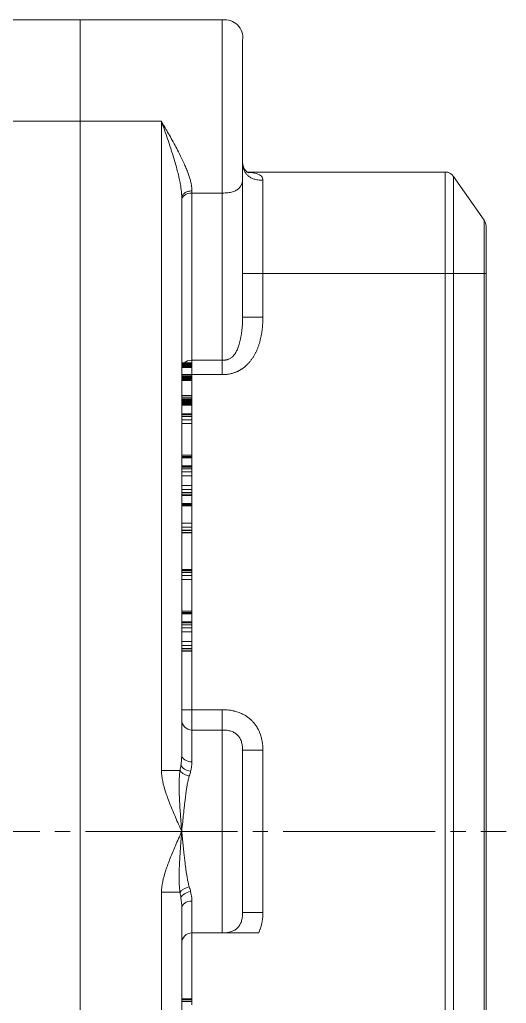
# Model space of a CAD drawing. Header units: millimetres. Extents: x -337 to 383, y -252 to 375.
# Drawn here: x 166 to 214, y -16.9 to 80 of the extents above; entities that cross this region are included whole.
import ezdxf

# ---------------------------------------------------------------- set-up
doc = ezdxf.new("R2010")
doc.units = ezdxf.units.MM
doc.linetypes.add('K5LT_AXLED', pattern=[19.5, 15, -1.5, 1.5, -1.5])
doc.linetypes.add('K5LT_THIN', pattern=[0])

# ---------------------------------------------------------------- blocks, each defined once
blk = doc.blocks.new('U3')
at = {"color": 7, "linetype": 'K5LT_THIN', "lineweight": 18}
for p, q in [((158.005, 80), (172.005, 80)), ((172.005, 80), (180.005, 80)), ((172.005, 80), (172.005, 70)), ((172.005, 80), (172.005, 70)), ((180.005, 80), (186.005, 80)), ((186.005, 80), (186.005, 62.929)), ((188.005, 78), (188.005, 75.657)), ((188.005, 78), (188.005, 66.033)), ((188.005, 65.6), (188.005, 74.4)), ((164.074, 70), (172.005, 70)), ((172.005, 70), (172.005, -70)), ((172.005, 70), (180.005, 70)), ((172.005, 70), (172.005, -70)), ((180.005, 6), (180.005, 70)), ((188.005, 66.033), (188.005, 64.343)), ((188.451, 65), (207.984, 65)), ((207.984, 55), (207.984, 65)), ((188.005, 64.343), (188.005, 50.686)), ((188.005, 58), (188.005, 64.343)), ((190.005, 55), (190.005, 64.194)), ((211.824, 60.258), (208.803, 64.574)), ((208.803, 55), (208.803, 64.574)), ((183.005, 63.137), (183.005, 62.929)), ((182.005, 7.55), (182.005, 62.45)), ((183.005, 62.929), (186.005, 62.929)), ((183.005, 62.929), (183.005, 46.444)), ((186.005, 62.929), (186.005, 46.444)), ((211.824, 55), (211.824, 60.258)), ((212.005, 55), (212.005, 59.685)), ((188.005, 55), (190.005, 55)), ((190.005, 55), (207.984, 55)), ((190.005, 55), (190.005, 50.686)), ((207.984, 55), (207.984, -55)), ((207.984, 55), (208.803, 55)), ((211.824, 55), (208.803, 55)), ((208.803, 55), (208.803, -55)), ((212.005, 55), (211.824, 55)), ((211.824, 55), (211.824, -55)), ((212.005, 55), (212.005, -55)), ((188.005, 50.686), (190.005, 50.686)), ((182.005, 46.198), (183.005, 46.198)), ((182.005, 46.195), (183.005, 46.195)), ((182.005, 46.171), (183.005, 46.171)), ((182.005, 46.127), (183.005, 46.127)), ((182.005, 46.052), (183.005, 46.052)), ((182.005, 45.961), (183.005, 45.961)), ((182.005, 45.959), (183.005, 45.959)), ((182.005, 45.871), (183.005, 45.871)), ((182.005, 45.791), (183.005, 45.791)), ((182.005, 45.737), (183.005, 45.737)), ((182.005, 45.719), (183.005, 45.719)), ((183.005, 46.444), (186.005, 46.444)), ((183.005, 46.198), (183.005, 46.444)), ((183.005, 46.198), (183.005, 46.195)), ((183.005, 46.195), (183.005, 46.171)), ((183.005, 46.171), (183.005, 46.127)), ((183.005, 46.127), (183.005, 46.052)), ((183.005, 46.052), (183.005, 45.961)), ((183.005, 45.961), (183.005, 45.959)), ((183.005, 45.959), (183.005, 45.871)), ((183.005, 45.871), (183.005, 45.791)), ((183.005, 45.791), (183.005, 45.737)), ((183.005, 45.737), (183.005, 45.719)), ((183.005, 45.029), (183.005, 45.719)), ((186.005, 46.444), (186.005, 45.029)), ((182.005, 45.029), (183.005, 45.029)), ((182.005, 44.917), (183.005, 44.917)), ((182.005, 44.909), (183.005, 44.909)), ((182.005, 44.84), (183.005, 44.84)), ((182.005, 44.758), (183.005, 44.758)), ((182.005, 44.676), (183.005, 44.676)), ((182.005, 44.674), (183.005, 44.674)), ((183.005, 45.029), (186.005, 45.029)), ((183.005, 45.029), (183.005, 44.917)), ((183.005, 44.917), (183.005, 44.909)), ((183.005, 44.909), (183.005, 44.84)), ((183.005, 44.84), (183.005, 44.758)), ((183.005, 44.758), (183.005, 44.676)), ((183.005, 44.676), (183.005, 44.674)), ((183.005, 44.674), (183.005, 44.587)), ((182.005, 44.587), (183.005, 44.587)), ((182.005, 44.508), (183.005, 44.508)), ((182.005, 44.453), (183.005, 44.453)), ((182.005, 44.435), (183.005, 44.435)), ((183.005, 44.587), (183.005, 44.508)), ((183.005, 44.508), (183.005, 44.453)), ((183.005, 44.453), (183.005, 44.435)), ((183.005, 44.435), (183.005, 42.985)), ((182.005, 42.985), (183.005, 42.985)), ((182.005, 42.795), (183.005, 42.795)), ((183.005, 42.985), (183.005, 42.795)), ((183.005, 42.795), (183.005, 42.642)), ((182.005, 42.642), (183.005, 42.642)), ((182.005, 42.584), (183.005, 42.584)), ((182.005, 42.523), (183.005, 42.523)), ((182.005, 42.501), (183.005, 42.501)), ((182.005, 42.493), (183.005, 42.493)), ((182.005, 42.424), (183.005, 42.424)), ((182.005, 42.343), (183.005, 42.343)), ((182.005, 42.261), (183.005, 42.261)), ((182.005, 42.258), (183.005, 42.258)), ((182.005, 42.171), (183.005, 42.171)), ((182.005, 42.092), (183.005, 42.092)), ((182.005, 42.038), (183.005, 42.038)), ((182.005, 42.02), (183.005, 42.02)), ((183.005, 42.642), (183.005, 42.584)), ((183.005, 42.584), (183.005, 42.523)), ((183.005, 42.523), (183.005, 42.501)), ((183.005, 42.501), (183.005, 42.493)), ((183.005, 42.493), (183.005, 42.424)), ((183.005, 42.424), (183.005, 42.343)), ((183.005, 42.343), (183.005, 42.261)), ((183.005, 42.261), (183.005, 42.258)), ((183.005, 42.258), (183.005, 42.171)), ((183.005, 42.171), (183.005, 42.092)), ((183.005, 42.092), (183.005, 42.038)), ((183.005, 42.038), (183.005, 42.02)), ((183.005, 42.02), (183.005, 41.178)), ((182.005, 41.178), (183.005, 41.178)), ((182.005, 41.175), (183.005, 41.175)), ((182.005, 41.163), (183.005, 41.163)), ((182.005, 41.073), (183.005, 41.073)), ((182.005, 40.896), (183.005, 40.896)), ((183.005, 41.178), (183.005, 41.175)), ((183.005, 41.175), (183.005, 41.163)), ((183.005, 41.163), (183.005, 41.073)), ((183.005, 41.073), (183.005, 40.896)), ((183.005, 40.896), (183.005, 40.589)), ((182.005, 40.589), (183.005, 40.589)), ((182.005, 40.213), (183.005, 40.213)), ((183.005, 40.589), (183.005, 40.213)), ((183.005, 40.213), (183.005, 37.075)), ((182.005, 37.075), (183.005, 37.075)), ((182.005, 36.958), (183.005, 36.958)), ((182.005, 36.89), (183.005, 36.89)), ((182.005, 36.875), (183.005, 36.875)), ((182.005, 36.846), (183.005, 36.846)), ((183.005, 37.075), (183.005, 36.958)), ((183.005, 36.958), (183.005, 36.89)), ((183.005, 36.89), (183.005, 36.875)), ((183.005, 36.875), (183.005, 36.846)), ((183.005, 36.846), (183.005, 36.834)), ((182.005, 36.834), (183.005, 36.834)), ((182.005, 36.027), (183.005, 36.027)), ((182.005, 36.023), (183.005, 36.023)), ((182.005, 36.012), (183.005, 36.012)), ((182.005, 35.922), (183.005, 35.922)), ((183.005, 36.834), (183.005, 36.027)), ((183.005, 36.027), (183.005, 36.023)), ((183.005, 36.023), (183.005, 36.012)), ((183.005, 36.012), (183.005, 35.922)), ((183.005, 35.922), (183.005, 35.744)), ((182.005, 35.744), (183.005, 35.744)), ((182.005, 35.437), (183.005, 35.437)), ((182.005, 35.061), (183.005, 35.061)), ((183.005, 35.744), (183.005, 35.437)), ((183.005, 35.437), (183.005, 35.061)), ((183.005, 35.061), (183.005, 34.095)), ((182.005, 34.095), (183.005, 34.095)), ((183.005, 34.095), (183.005, 33.71)), ((182.005, 33.71), (183.005, 33.71)), ((182.005, 33.405), (183.005, 33.405)), ((182.005, 33.375), (183.005, 33.375)), ((182.005, 33.189), (183.005, 33.189)), ((182.005, 33.13), (183.005, 33.13)), ((183.005, 33.71), (183.005, 33.405)), ((183.005, 33.405), (183.005, 33.375)), ((183.005, 33.375), (183.005, 33.189)), ((183.005, 33.189), (183.005, 33.13)), ((183.005, 33.13), (183.005, 32.324)), ((182.005, 32.324), (183.005, 32.324)), ((182.005, 32.323), (183.005, 32.323)), ((182.005, 32.303), (183.005, 32.303)), ((182.005, 32.246), (183.005, 32.246)), ((182.005, 32.163), (183.005, 32.163)), ((182.005, 32.082), (183.005, 32.082)), ((183.005, 32.324), (183.005, 32.323)), ((183.005, 32.323), (183.005, 32.303)), ((183.005, 32.303), (183.005, 32.246)), ((183.005, 32.246), (183.005, 32.163)), ((183.005, 32.163), (183.005, 32.082)), ((183.005, 32.082), (183.005, 30.392)), ((182.005, 30.392), (183.005, 30.392)), ((183.005, 30.392), (183.005, 30.006)), ((182.005, 30.006), (183.005, 30.006)), ((182.005, 29.701), (183.005, 29.701)), ((182.005, 29.671), (183.005, 29.671)), ((182.005, 29.484), (183.005, 29.484)), ((182.005, 29.426), (183.005, 29.426)), ((183.005, 30.006), (183.005, 29.701)), ((183.005, 29.701), (183.005, 29.671)), ((183.005, 29.671), (183.005, 29.484)), ((183.005, 29.484), (183.005, 29.426)), ((183.005, 29.426), (183.005, 25.806)), ((182.005, 25.806), (183.005, 25.806)), ((182.005, 25.802), (183.005, 25.802)), ((182.005, 25.791), (183.005, 25.791)), ((182.005, 25.701), (183.005, 25.701)), ((182.005, 25.524), (183.005, 25.524)), ((182.005, 25.216), (183.005, 25.216)), ((183.005, 25.806), (183.005, 25.802)), ((183.005, 25.802), (183.005, 25.791)), ((183.005, 25.791), (183.005, 25.701)), ((183.005, 25.701), (183.005, 25.524)), ((183.005, 25.524), (183.005, 25.216)), ((183.005, 25.216), (183.005, 24.841)), ((182.005, 24.841), (183.005, 24.841)), ((183.005, 24.841), (183.005, 21.703)), ((182.005, 21.703), (183.005, 21.703)), ((182.005, 21.586), (183.005, 21.586)), ((182.005, 21.518), (183.005, 21.518)), ((182.005, 21.502), (183.005, 21.502)), ((182.005, 21.474), (183.005, 21.474)), ((182.005, 21.462), (183.005, 21.462)), ((183.005, 21.703), (183.005, 21.586)), ((183.005, 21.586), (183.005, 21.518)), ((183.005, 21.518), (183.005, 21.502)), ((183.005, 21.502), (183.005, 21.474)), ((183.005, 21.474), (183.005, 21.462)), ((183.005, 21.462), (183.005, 20.655)), ((182.005, 20.655), (183.005, 20.655)), ((182.005, 20.651), (183.005, 20.651)), ((182.005, 20.64), (183.005, 20.64)), ((182.005, 20.55), (183.005, 20.55)), ((182.005, 20.372), (183.005, 20.372)), ((183.005, 20.655), (183.005, 20.651)), ((183.005, 20.651), (183.005, 20.64)), ((183.005, 20.64), (183.005, 20.55)), ((183.005, 20.55), (183.005, 20.372)), ((183.005, 20.372), (183.005, 20.065)), ((182.005, 20.065), (183.005, 20.065)), ((182.005, 19.689), (183.005, 19.689)), ((183.005, 20.065), (183.005, 19.689)), ((183.005, 19.689), (183.005, 18.723)), ((182.005, 18.723), (183.005, 18.723)), ((183.005, 18.723), (183.005, 18.338)), ((182.005, 18.338), (183.005, 18.338)), ((182.005, 18.033), (183.005, 18.033)), ((182.005, 18.003), (183.005, 18.003)), ((182.005, 17.816), (183.005, 17.816)), ((182.005, 17.757), (183.005, 17.757)), ((183.005, 18.338), (183.005, 18.033)), ((183.005, 18.033), (183.005, 18.003)), ((183.005, 18.003), (183.005, 17.816)), ((183.005, 17.816), (183.005, 17.757)), ((183.005, 17.757), (183.005, 12)), ((182.005, 12), (183.005, 12)), ((183.005, 12), (186.005, 12)), ((183.005, 10), (183.005, 12)), ((186.005, 12), (186.005, 10)), ((183.005, 10), (186.005, 10)), ((183.005, 10), (183.005, 6.863)), ((186.005, 10), (186.005, -10)), ((188.005, 8), (188.005, 8.05)), ((190.005, 8), (188.005, 8)), ((188.005, 8), (188.005, -8)), ((190.005, 8), (190.005, -8)), ((180.005, 6), (181.835, 6)), ((188.005, -4.4), (188.005, 4.4)), ((180.005, -6), (181.835, -6)), ((180.005, -70), (180.005, -6)), ((182.005, -62.45), (182.005, -7.55)), ((183.005, -6.863), (183.005, -10)), ((188.005, -8), (190.005, -8)), ((183.005, -10), (186.005, -10)), ((183.005, -10), (183.005, -16.489)), ((186.005, -10), (186.055, -10)), ((186.005, -10), (189.575, -10)), ((182.005, -16.489), (183.005, -16.489)), ((182.005, -16.493), (183.005, -16.493)), ((182.005, -16.504), (183.005, -16.504)), ((182.005, -16.594), (183.005, -16.594)), ((182.005, -16.772), (183.005, -16.772)), ((183.005, -16.489), (183.005, -16.493)), ((183.005, -16.493), (183.005, -16.504)), ((183.005, -16.504), (183.005, -16.594)), ((183.005, -16.594), (183.005, -16.772)), ((183.005, -16.772), (183.005, -17.079))]:
    blk.add_line(p, q, dxfattribs=at)
at = {"color": 30, "linetype": 'K5LT_AXLED', "lineweight": 18, "true_color": 0xff8000}
blk.add_line((114.005, 0), (214.005, 0), dxfattribs=at)
at = {"color": 7, "linetype": 'K5LT_THIN', "lineweight": 18}
for centre, radius, start, end in [((180.005, 78), 2, 88.27387, 90), ((186.255, 78.25), 1.768, 351.8699, 98.1301), ((186.255, 78.25), 1.768, 351.8699, 98.1301), ((207.984, 64), 1, 35, 90), ((211.005, 59.685), 1, 0, 35), ((183.005, 11), 1, 180, 270), ((183.005, 11), 1, 180.00003, 269.99953), ((183.005, -11), 1, 90, 180)]:
    blk.add_arc(centre, radius, start, end, dxfattribs=at)
for centre, major_axis, ratio, start_param, end_param in [((183.005, 62.222), (-1, 0), 0.707107, 4.712389, 6.283185), ((183.005, 45.737), (-1, 0), 0.707107, 4.712389, 5.573026), ((183.005, 7.55), (-1, 0), 0.686349, 0, 1.570796), ((182.881, 6.528), (-0.977, 0.214), 0.584486, 0.358174, 1.697983), ((182.881, -6.528), (-0.977, -0.214), 0.584486, 4.585203, 5.925011), ((183.005, -7.55), (-1, 0), 0.686349, 4.712389, 6.283185)]:
    blk.add_ellipse(centre, major_axis=major_axis, ratio=ratio, start_param=start_param, end_param=end_param, dxfattribs=at)
for points, knots in [([(180.065, 79.999), (180.065, 79.999), (180.065, 79.999), (180.064, 79.999), (180.064, 79.999), (180.062, 79.999), (180.062, 79.999), (180.061, 79.999), (180.061, 79.999), (180.06, 79.999), (180.059, 79.999), (180.057, 79.999), (180.056, 79.999), (180.053, 79.999), (180.051, 79.999), (180.045, 80), (180.041, 80), (180.035, 80), (180.033, 80), (180.03, 80), (180.028, 80), (180.026, 80), (180.026, 80), (180.025, 80), (180.025, 80), (180.025, 80), (180.024, 80), (180.024, 80), (180.023, 80), (180.022, 80), (180.021, 80), (180.018, 80), (180.016, 80), (180.013, 80), (180.011, 80), (180.008, 80), (180.007, 80), (180.006, 80)], [233.946028, 233.946028, 233.946028, 233.946028, 235.542822, 235.542822, 276.436919, 276.436919, 289.101872, 289.101872, 314.431777, 314.431777, 347.81821, 347.81821, 391.134383, 391.134383, 477.766729, 477.766729, 638.366358, 638.366358, 695.631363, 695.631363, 752.896369, 752.896369, 759.002944, 759.002944, 764.726144, 764.726144, 772.755173, 772.755173, 788.81323, 788.81323, 813.92912, 813.92912, 868.847068, 868.847068, 923.765017, 923.765017, 955, 955, 955, 955]), ([(183.005, 63.137), (183.005, 63.247), (182.992, 63.471), (182.94, 63.813), (182.858, 64.173), (182.747, 64.556), (182.601, 64.975), (182.422, 65.425), (182.207, 65.916), (181.956, 66.446), (181.665, 67.02), (181.336, 67.642), (180.981, 68.287), (180.626, 68.916), (180.302, 69.483), (180.099, 69.837), (180.005, 70)], [0, 0, 0, 0, 0.916523, 1.82743, 2.720662, 3.723005, 4.76464, 5.890658, 7.092165, 8.397024, 9.784847, 11.289585, 12.914251, 14.448592, 15.824757, 17, 17, 17, 17]), ([(182.005, 62.45), (182.005, 62.592), (181.994, 62.875), (181.949, 63.306), (181.881, 63.752), (181.79, 64.226), (181.671, 64.749), (181.525, 65.319), (181.35, 65.942), (181.144, 66.622), (180.895, 67.399), (180.611, 68.248), (180.306, 69.136), (180.104, 69.717), (180.005, 70)], [0, 0, 0, 0, 0.942323, 1.853952, 2.732226, 3.714265, 4.75354, 5.882322, 7.112637, 8.438365, 9.867037, 11.642274, 13.365643, 15, 15, 15, 15]), ([(190.005, 64.194), (189.917, 64.194), (189.752, 64.199), (189.522, 64.222), (189.319, 64.257), (189.134, 64.305), (188.963, 64.365), (188.808, 64.438), (188.671, 64.52), (188.55, 64.611), (188.444, 64.71), (188.349, 64.82), (188.262, 64.945), (188.186, 65.087), (188.121, 65.244), (188.071, 65.415), (188.034, 65.601), (188.01, 65.809), (188.005, 65.956), (188.005, 66.033)], [0, 0, 0, 0, 1.633444, 3.049737, 4.27033, 5.450671, 6.59076, 7.656752, 8.664638, 9.614418, 10.521587, 11.449117, 12.440734, 13.499548, 14.630661, 15.813945, 17.04199, 18.445209, 20, 20, 20, 20]), ([(188.005, 66.033), (188.009, 65.962), (188.009, 65.892), (188.026, 65.747), (188.038, 65.678), (188.074, 65.541), (188.097, 65.473), (188.153, 65.347), (188.186, 65.288), (188.26, 65.18), (188.3, 65.133), (188.379, 65.055), (188.415, 65.03), (188.455, 64.997), (188.458, 64.995), (188.5, 64.967), (188.534, 64.949), (188.583, 64.927), (188.595, 64.923), (188.599, 64.922)], [0.006185, 0.006185, 0.006185, 0.006185, 6.188261, 6.188261, 12.147919, 12.147919, 17.819831, 17.819831, 23.252324, 23.252324, 28.499216, 28.499216, 33.202669, 33.202669, 33.677126, 33.677126, 38.945815, 38.945815, 44, 44, 44, 44]), ([(188.562, 64.93), (188.574, 64.928), (188.584, 64.926), (188.597, 64.922), (188.6, 64.921), (188.6, 64.922)], [126.029867, 126.029867, 126.029867, 126.029867, 132.708298, 132.708298, 140, 140, 140, 140]), ([(183.005, 63.137), (182.937, 63.137), (182.81, 63.128), (182.636, 63.092), (182.486, 63.04), (182.353, 62.975), (182.236, 62.893), (182.139, 62.799), (182.067, 62.697), (182.017, 62.58), (182.005, 62.496), (182.005, 62.45)], [0, 0, 0, 0, 1.560346, 2.921663, 4.1377, 5.386016, 6.67166, 7.939681, 9.212882, 10.460237, 12, 12, 12, 12]), ([(190.005, 50.686), (190.005, 50.666), (190.005, 50.644), (190.004, 50.446), (189.999, 50.268), (189.98, 49.91), (189.966, 49.73), (189.926, 49.368), (189.901, 49.185), (189.837, 48.818), (189.798, 48.633), (189.726, 48.348), (189.699, 48.246), (189.638, 48.044), (189.605, 47.942), (189.536, 47.749), (189.501, 47.656), (189.425, 47.472), (189.384, 47.38), (189.301, 47.206), (189.259, 47.123), (189.193, 47.001), (189.17, 46.96), (189.122, 46.877), (189.097, 46.836), (189.05, 46.76), (189.027, 46.724), (188.98, 46.652), (188.955, 46.616), (188.905, 46.545), (188.879, 46.509), (188.826, 46.437), (188.798, 46.401), (188.745, 46.335), (188.72, 46.304), (188.668, 46.243), (188.641, 46.212), (188.588, 46.153), (188.561, 46.123), (188.505, 46.065), (188.476, 46.036), (188.432, 45.993), (188.418, 45.979), (188.39, 45.952), (188.375, 45.939), (188.336, 45.903), (188.31, 45.88), (188.282, 45.855), (188.279, 45.852), (188.247, 45.825), (188.218, 45.801), (188.16, 45.754), (188.131, 45.731), (188.071, 45.686), (188.041, 45.664), (187.98, 45.621), (187.95, 45.6), (187.89, 45.561), (187.861, 45.542), (187.802, 45.506), (187.772, 45.488), (187.712, 45.454), (187.682, 45.437), (187.621, 45.405), (187.591, 45.389), (187.533, 45.361), (187.505, 45.347), (187.449, 45.322), (187.421, 45.31), (187.353, 45.281), (187.313, 45.265), (187.234, 45.235), (187.194, 45.221), (187.09, 45.186), (187.025, 45.167), (186.898, 45.133), (186.835, 45.118), (186.712, 45.093), (186.651, 45.082), (186.539, 45.065), (186.487, 45.058), (186.381, 45.046), (186.326, 45.042), (186.227, 45.035), (186.183, 45.033), (186.116, 45.031), (186.094, 45.03), (186.05, 45.03), (186.025, 45.03), (186.005, 45.029)], [1.97251, 1.97251, 1.97251, 1.97251, 2.210403, 2.210403, 4.197103, 4.197103, 6.192687, 6.192687, 8.203428, 8.203428, 10.237506, 10.237506, 11.359471, 11.359471, 12.487881, 12.487881, 13.522439, 13.522439, 14.568795, 14.568795, 15.515953, 15.515953, 15.995941, 15.995941, 16.481102, 16.481102, 16.908852, 16.908852, 17.342, 17.342, 17.781571, 17.781571, 18.228505, 18.228505, 18.617438, 18.617438, 19.013745, 19.013745, 19.399039, 19.399039, 19.793414, 19.793414, 19.983015, 19.983015, 20.169146, 20.169146, 20.491138, 20.491138, 20.531703, 20.531703, 20.888325, 20.888325, 21.233829, 21.233829, 21.583221, 21.583221, 21.922895, 21.922895, 22.245734, 22.245734, 22.561277, 22.561277, 22.878459, 22.878459, 23.189792, 23.189792, 23.472749, 23.472749, 23.752031, 23.752031, 24.142911, 24.142911, 24.529049, 24.529049, 25.151971, 25.151971, 25.749389, 25.749389, 26.329353, 26.329353, 26.827006, 26.827006, 27.356761, 27.356761, 27.794347, 27.794347, 28.013841, 28.013841, 28.232262, 28.232262, 28.232262, 28.232262]), ([(188.005, 50.686), (188.005, 50.367), (187.988, 49.927), (187.934, 49.383), (187.888, 49.037), (187.833, 48.715), (187.771, 48.423), (187.707, 48.163), (187.639, 47.932), (187.569, 47.726), (187.495, 47.536), (187.415, 47.36), (187.325, 47.194), (187.226, 47.041), (187.12, 46.907), (187.009, 46.794), (186.895, 46.701), (186.778, 46.624), (186.656, 46.563), (186.532, 46.517), (186.415, 46.486), (186.31, 46.466), (186.219, 46.454), (186.14, 46.447), (186.07, 46.444), (186.026, 46.444), (186.005, 46.444)], [0, 0, 0, 0, 4.426783, 6.198805, 7.946808, 9.604826, 11.124968, 12.527417, 13.79106, 14.957359, 16.03002, 17.112142, 18.156722, 19.196331, 20.17376, 21.077998, 21.90023, 22.681647, 23.460113, 24.19079, 24.873679, 25.436555, 25.907732, 26.326985, 26.680839, 27, 27, 27, 27]), ([(186.005, 12), (186.016, 12), (186.03, 12), (186.056, 12), (186.068, 12), (186.106, 11.999), (186.131, 11.999), (186.193, 11.997), (186.23, 11.996), (186.304, 11.992), (186.341, 11.99), (186.451, 11.983), (186.525, 11.977), (186.631, 11.965), (186.662, 11.961), (186.769, 11.948), (186.844, 11.936), (186.995, 11.909), (187.07, 11.894), (187.163, 11.872), (187.181, 11.868), (187.274, 11.845), (187.35, 11.824), (187.501, 11.777), (187.578, 11.751), (187.66, 11.72), (187.667, 11.717), (187.749, 11.686), (187.824, 11.655), (187.973, 11.586), (188.048, 11.549), (188.157, 11.49), (188.191, 11.47), (188.26, 11.429), (188.295, 11.408), (188.364, 11.364), (188.399, 11.341), (188.468, 11.294), (188.503, 11.269), (188.541, 11.241), (188.545, 11.238), (188.579, 11.213), (188.609, 11.189), (188.67, 11.14), (188.701, 11.115), (188.761, 11.063), (188.792, 11.036), (188.853, 10.98), (188.883, 10.95), (188.915, 10.919), (188.917, 10.916), (188.922, 10.912), (188.924, 10.91), (188.956, 10.878), (188.985, 10.847), (189.041, 10.787), (189.068, 10.756), (189.12, 10.695), (189.145, 10.665), (189.194, 10.604), (189.218, 10.574), (189.243, 10.539), (189.246, 10.536), (189.274, 10.498), (189.299, 10.463), (189.347, 10.394), (189.37, 10.359), (189.414, 10.29), (189.435, 10.255), (189.475, 10.186), (189.495, 10.151), (189.554, 10.043), (189.591, 9.968), (189.66, 9.818), (189.691, 9.743), (189.722, 9.662), (189.725, 9.655), (189.756, 9.572), (189.782, 9.496), (189.829, 9.344), (189.85, 9.268), (189.873, 9.175), (189.877, 9.158), (189.899, 9.065), (189.914, 8.99), (189.941, 8.839), (189.953, 8.763), (189.967, 8.657), (189.97, 8.625), (189.982, 8.52), (189.988, 8.446), (189.996, 8.336), (189.998, 8.299), (190.001, 8.225), (190.002, 8.188), (190.004, 8.126), (190.004, 8.101), (190.005, 8.05), (190.005, 8.023), (190.005, 8)], [8.198293, 8.198293, 8.198293, 8.198293, 8.323173, 8.323173, 8.449135, 8.449135, 8.701685, 8.701685, 9.066081, 9.066081, 9.426325, 9.426325, 10.138263, 10.138263, 10.439038, 10.439038, 11.149686, 11.149686, 11.850523, 11.850523, 12.009825, 12.009825, 12.706693, 12.706693, 13.400265, 13.400265, 13.462388, 13.462388, 14.145129, 14.145129, 14.836022, 14.836022, 15.160927, 15.160927, 15.489851, 15.489851, 15.823673, 15.823673, 16.163911, 16.163911, 16.201211, 16.201211, 16.507146, 16.507146, 16.820505, 16.820505, 17.14272, 17.14272, 17.475519, 17.475519, 17.5, 17.5, 17.524481, 17.524481, 17.85728, 17.85728, 18.179495, 18.179495, 18.492854, 18.492854, 18.798789, 18.798789, 18.836089, 18.836089, 19.176327, 19.176327, 19.510149, 19.510149, 19.839073, 19.839073, 20.163978, 20.163978, 20.854871, 20.854871, 21.537612, 21.537612, 21.599735, 21.599735, 22.293307, 22.293307, 22.990175, 22.990175, 23.149477, 23.149477, 23.850314, 23.850314, 24.560962, 24.560962, 24.861737, 24.861737, 25.573675, 25.573675, 25.93435, 25.93435, 26.298315, 26.298315, 26.550217, 26.550217, 26.801707, 26.801707, 26.801707, 26.801707]), ([(182.005, 7.55), (182.005, 7.443), (181.998, 7.226), (181.97, 6.885), (181.94, 6.65), (181.923, 6.528)], [0, 0, 0, 0, 1.955959, 3.911919, 6, 6, 6, 6]), ([(183.005, 6.863), (183.005, 6.769), (182.996, 6.576), (182.954, 6.266), (182.909, 6.051), (182.881, 5.935)], [0, 0, 0, 0, 1.908661, 3.817322, 6, 6, 6, 6]), ([(182.005, 0), (181.794, 0.47), (181.583, 0.94), (181.206, 1.817), (181.028, 2.231), (180.713, 3.037), (180.56, 3.436), (180.313, 4.208), (180.199, 4.587), (180.056, 5.313), (180.03, 5.657), (180.005, 6)], [0, 0, 0, 0, 0.1408463, 0.1408463, 0.26651, 0.26651, 0.3921737, 0.3921737, 0.5178374, 0.5178374, 0.6435011, 0.6435011, 0.6435011, 0.6435011]), ([(182.005, 0), (182.005, 0.008), (182.003, 0.023), (182.001, 0.047), (181.999, 0.073), (181.996, 0.11), (181.99, 0.178), (181.979, 0.313), (181.958, 0.577), (181.922, 1.017), (181.876, 1.615), (181.831, 2.271), (181.796, 2.873), (181.774, 3.36), (181.76, 3.749), (181.753, 4.075), (181.749, 4.367), (181.749, 4.626), (181.752, 4.862), (181.757, 5.073), (181.765, 5.266), (181.775, 5.431), (181.786, 5.577), (181.799, 5.71), (181.813, 5.833), (181.826, 5.931), (181.833, 5.982), (181.835, 6)], [0, 0, 0, 0, 0.113665, 0.216928, 0.320571, 0.481867, 0.738927, 1.261303, 2.358687, 4.422072, 7.399362, 10.712824, 13.609529, 15.850569, 17.575096, 19.101027, 20.454818, 21.697975, 22.75563, 23.76418, 24.640927, 25.429931, 26.042893, 26.640242, 27.269097, 27.744891, 28, 28, 28, 28]), ([(182.751, 5.469), (182.685, 5.482), (182.561, 5.513), (182.392, 5.573), (182.246, 5.642), (182.116, 5.719), (182, 5.805), (181.904, 5.9), (181.855, 5.966), (181.835, 6)], [0, 0, 0, 0, 1.667658, 3.125721, 4.434807, 5.788117, 7.155489, 8.553985, 10, 10, 10, 10]), ([(182.005, 0), (182.037, 0.316), (182.095, 0.886), (182.173, 1.644), (182.236, 2.238), (182.29, 2.72), (182.336, 3.118), (182.378, 3.46), (182.415, 3.747), (182.451, 4.003), (182.484, 4.228), (182.519, 4.441), (182.554, 4.643), (182.592, 4.837), (182.631, 5.018), (182.671, 5.182), (182.711, 5.333), (182.738, 5.425), (182.751, 5.469)], [0, 0, 0, 0, 3.044699, 5.484263, 7.361485, 8.90535, 10.30351, 11.416976, 12.444488, 13.323341, 14.14973, 14.898034, 15.685984, 16.439768, 17.147946, 17.832587, 18.440999, 19, 19, 19, 19]), ([(180.005, -6), (180.03, -5.657), (180.056, -5.313), (180.199, -4.587), (180.313, -4.208), (180.56, -3.436), (180.713, -3.037), (181.028, -2.231), (181.206, -1.817), (181.583, -0.94), (181.794, -0.47), (182.005, 0)], [0, 0, 0, 0, 0.1256637, 0.1256637, 0.2513274, 0.2513274, 0.3769911, 0.3769911, 0.5026548, 0.5026548, 0.6435011, 0.6435011, 0.6435011, 0.6435011]), ([(181.835, -6), (181.824, -5.925), (181.805, -5.779), (181.785, -5.566), (181.769, -5.353), (181.759, -5.132), (181.752, -4.888), (181.749, -4.628), (181.749, -4.349), (181.753, -4.054), (181.76, -3.75), (181.771, -3.441), (181.784, -3.127), (181.801, -2.797), (181.821, -2.446), (181.845, -2.073), (181.873, -1.672), (181.904, -1.256), (181.936, -0.844), (181.964, -0.503), (181.984, -0.255), (181.995, -0.126), (182, -0.064), (182.002, -0.042), (182.003, -0.026), (182.004, -0.016), (182.005, -0.006), (182.005, -0.002), (182.005, 0)], [0, 0, 0, 0, 1.091341, 2.124913, 3.035676, 4.137995, 5.274885, 6.559053, 7.911282, 9.35318, 10.878489, 12.361471, 13.862995, 15.464083, 17.174848, 18.970134, 20.869981, 22.981904, 24.99515, 26.830534, 27.911296, 28.567384, 28.699117, 28.800134, 28.864377, 28.932779, 28.973979, 29, 29, 29, 29]), ([(182.751, -5.47), (182.727, -5.39), (182.684, -5.238), (182.629, -5.012), (182.584, -4.799), (182.544, -4.59), (182.509, -4.38), (182.471, -4.141), (182.429, -3.848), (182.379, -3.472), (182.325, -3.03), (182.268, -2.526), (182.206, -1.959), (182.118, -1.114), (182.051, -0.447), (182.005, 0)], [0, 0, 0, 0, 0.851214, 1.596953, 2.309664, 2.981815, 3.629363, 4.293039, 5.198484, 6.296907, 7.639729, 9.044273, 10.588138, 12.3803, 16, 16, 16, 16]), ([(182.751, -5.47), (182.683, -5.483), (182.555, -5.515), (182.381, -5.577), (182.232, -5.649), (182.105, -5.725), (181.996, -5.808), (181.903, -5.9), (181.856, -5.965), (181.835, -6)], [0, 0, 0, 0, 1.704748, 3.238774, 4.571968, 5.923833, 7.216903, 8.481288, 10, 10, 10, 10]), ([(182.881, -5.935), (182.906, -6.036), (182.948, -6.236), (182.993, -6.547), (183.005, -6.754), (183.005, -6.863)], [0, 0, 0, 0, 1.899867, 3.799733, 6, 6, 6, 6]), ([(190.005, -8), (190.005, -8.011), (190.005, -8.025), (190.005, -8.051), (190.005, -8.063), (190.004, -8.101), (190.004, -8.126), (190.002, -8.188), (190.001, -8.225), (189.998, -8.299), (189.996, -8.336), (189.988, -8.446), (189.982, -8.52), (189.97, -8.625), (189.967, -8.657), (189.953, -8.763), (189.941, -8.839), (189.914, -8.99), (189.899, -9.065), (189.877, -9.158), (189.873, -9.175), (189.85, -9.268), (189.829, -9.344), (189.782, -9.496), (189.756, -9.572), (189.725, -9.655), (189.722, -9.662), (189.691, -9.743), (189.66, -9.818), (189.609, -9.928), (189.592, -9.964), (189.575, -10)], [6.832181, 6.832181, 6.832181, 6.832181, 6.936251, 6.936251, 7.041224, 7.041224, 7.251691, 7.251691, 7.555366, 7.555366, 7.855582, 7.855582, 8.448887, 8.448887, 8.699542, 8.699542, 9.291772, 9.291772, 9.875826, 9.875826, 10.008583, 10.008583, 10.58933, 10.58933, 11.167329, 11.167329, 11.2191, 11.2191, 11.788073, 11.788073, 12.063058, 12.063058, 12.063058, 12.063058])]:
    blk.add_open_spline(points, degree=3, knots=knots, dxfattribs=at)
for points, degree in [([(190.005, 64.194), (189.999, 64.341), (189.92, 64.606), (189.422, 64.863), (188.855, 64.94), (188.509, 64.963)], 3), ([(188.005, 64.343), (188.005, 62.929), (186.005, 62.929)], 2), ([(188.005, 8), (188.005, 10), (186.005, 10)], 2), ([(181.835, 6), (181.868, 6.196), (181.898, 6.351), (181.923, 6.528)], 3), ([(182.751, 5.469), (182.799, 5.62), (182.844, 5.779), (182.881, 5.935)], 3), ([(182.881, -5.935), (182.845, -5.785), (182.796, -5.612), (182.751, -5.47)], 3), ([(181.923, -6.528), (181.899, -6.357), (181.866, -6.187), (181.835, -6)], 3), ([(181.923, -6.528), (181.974, -6.879), (182.005, -7.222), (182.005, -7.55)], 3), ([(188.005, -8), (188.005, -10), (186.005, -10)], 2)]:
    blk.add_open_spline(points, degree=degree, dxfattribs=at)

msp = doc.modelspace()

# ---------------------------------------------------------------- block references
msp.add_blockref('U3', (0, 0))

doc.saveas('drawing.dxf')
